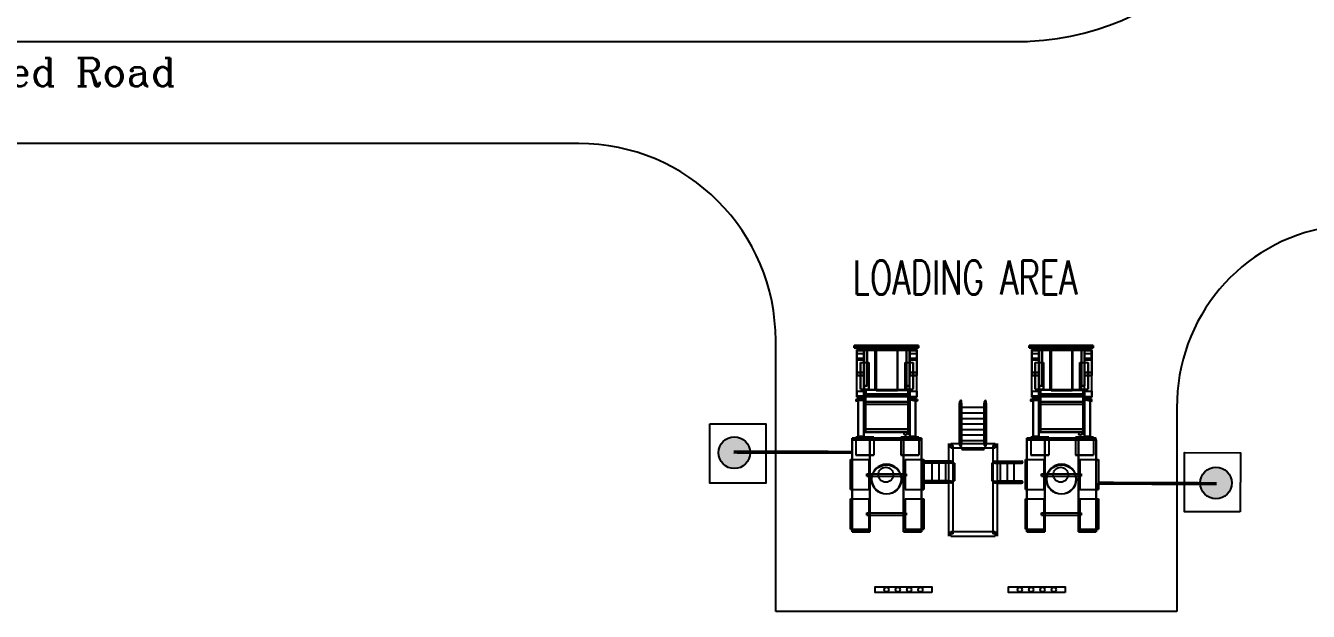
# Model space of a CAD drawing. Header units: millimetres. Extents: x -10011772 to -8149599, y 2847708 to 3434448.
# Drawn here: x -9696160 to -9582668, y 3172128 to 3223918 of the extents above; entities that cross this region are included whole.
import ezdxf
from ezdxf.enums import TextEntityAlignment as Align

# ---------------------------------------------------------------- set-up
doc = ezdxf.new("R2010")
doc.units = ezdxf.units.MM
doc.layers.add('总平面底图', color=9, linetype='Continuous')
doc.layers.add('电气-接地设计-接地线', color=3, linetype='接地线')
doc.styles.add('EESLTYPE', font='TXT.shx')
doc.styles.add('HZTXT', font='simplexs.shx', dxfattribs={"width": 0.7, "bigfont": 'hztxt.shx'})
doc.styles.get("Standard").update_dxf_attribs({"font": 'romanc.SHX', "width": 0.75, "bigfont": 'hztxt.shx'})
doc.linetypes.add('接地线', pattern='A,500,["/",EESLTYPE,S=200,R=0,X=0,Y=-100],-200,60,-200', length=960)
doc.linetypes.add('组180_接地线', pattern='A,500,["/",EESLTYPE,S=200,R=-180,X=0,Y=100],-200,60,-200', length=960)

# ---------------------------------------------------------------- blocks, each defined once
blk = doc.blocks.new('总平面底图 爆炸危险区 LOCATION I')
at = {"layer": '总平面底图'}
blk.add_line((65442, 147528), (170965, 147528), dxfattribs=at)
at = {"layer": '总平面底图', "linetype": 'Continuous', "lineweight": 25}
for p, q in [((151113, 143028), (66381, 143028)), ((159828, 122340), (159828, 134312)), ((163304, 133996), (163304, 134095)), ((166144, 134095), (163304, 134095)), ((163304, 134095), (166144, 134095)), ((163304, 134095), (163304, 133996)), ((163304, 133996), (166144, 133996)), ((166144, 133996), (163304, 133996)), ((166144, 134095), (166144, 133996)), ((166144, 133996), (166144, 134095)), ((173879, 134095), (171039, 134095)), ((171039, 134095), (173879, 134095)), ((171039, 134095), (171039, 133996)), ((171039, 133996), (171039, 134095)), ((173879, 133996), (171039, 133996)), ((171039, 133996), (173879, 133996)), ((173879, 134095), (173879, 133996)), ((173879, 133996), (173879, 134095)), ((163735, 133918), (163422, 133918)), ((163422, 133918), (163735, 133918)), ((163422, 133521), (163422, 133918)), ((163422, 133918), (163422, 133868)), ((163422, 133868), (163735, 133868)), ((163735, 133868), (163422, 133868)), ((163422, 133868), (163422, 133521)), ((163422, 132906), (163422, 133868)), ((163422, 133868), (163422, 132906)), ((163422, 133459), (163422, 133724)), ((163735, 133724), (163422, 133724)), ((163422, 132906), (163422, 133724)), ((163735, 133521), (163422, 133521)), ((163422, 133521), (163735, 133521)), ((163422, 133459), (163735, 133459)), ((163422, 132073), (163422, 133459)), ((163688, 133909), (163457, 133909)), ((163457, 133909), (163572, 133909)), ((163572, 133909), (163688, 133909)), ((163735, 133868), (163735, 133918)), ((163735, 133918), (163735, 133521)), ((163735, 132906), (163735, 133868)), ((163735, 133521), (163735, 133868)), ((163735, 133868), (163735, 132906)), ((163735, 133724), (163735, 133724)), ((163735, 133459), (163735, 133724)), ((163735, 131808), (163735, 133724)), ((163735, 132073), (163735, 133459)), ((164236, 133897), (163748, 133897)), ((163748, 133897), (163748, 132114)), ((164275, 133897), (163748, 133897)), ((163748, 132310), (163748, 133895)), ((163748, 133895), (163748, 132310)), ((163880, 133895), (163748, 133895)), ((163748, 133895), (163880, 133895)), ((163753, 133885), (163753, 133918)), ((163753, 133918), (165744, 133918)), ((165744, 133918), (163753, 133918)), ((163753, 133918), (163753, 133897)), ((163753, 133897), (163753, 133885)), ((163753, 133885), (165210, 133885)), ((165744, 133885), (163753, 133885)), ((163880, 132310), (163880, 133895)), ((163880, 133895), (163880, 132310)), ((164236, 132114), (164236, 133897)), ((164276, 133897), (164236, 133897)), ((164275, 133900), (164275, 132111)), ((164275, 132132), (164275, 133900)), ((164275, 133900), (165210, 133900)), ((165210, 133900), (164275, 133900)), ((164276, 133897), (164275, 133897)), ((164276, 132114), (164276, 133897)), ((164276, 133897), (164276, 132114)), ((165210, 132111), (165210, 133900)), ((165210, 133900), (165210, 132132)), ((165210, 133885), (165219, 133885)), ((165219, 132132), (165219, 133895)), ((165219, 133895), (165219, 132112)), ((165219, 133895), (165615, 133895)), ((165219, 133895), (165743, 133895)), ((165219, 133885), (165743, 133885)), ((165615, 133895), (165748, 133895)), ((165615, 133895), (165615, 132112)), ((165616, 133895), (165744, 133895)), ((165748, 133895), (165616, 133895)), ((165616, 132310), (165616, 133895)), ((165616, 133895), (165616, 132310)), ((165743, 133895), (165744, 133895)), ((165743, 133885), (165744, 133885)), ((165744, 133885), (165744, 133918)), ((165744, 133918), (165744, 133885)), ((165744, 133895), (165748, 133895)), ((165744, 133895), (165748, 133895)), ((165748, 133895), (165748, 132310)), ((165748, 132310), (165748, 133895)), ((165748, 132112), (165748, 133895)), ((165758, 133918), (165758, 133521)), ((166072, 133918), (165758, 133918)), ((165758, 133918), (166072, 133918)), ((165758, 133521), (165758, 133918)), ((166072, 133521), (165758, 133521)), ((165758, 133521), (165760, 133521)), ((166074, 133866), (165760, 133866)), ((165760, 133866), (166074, 133866)), ((165760, 132904), (165760, 133866)), ((165760, 133866), (165760, 132904)), ((166074, 133724), (165760, 133724)), ((165760, 133459), (165760, 133724)), ((165760, 133521), (165760, 133724)), ((165760, 133521), (166072, 133521)), ((165760, 131808), (165760, 133521)), ((165760, 133459), (166074, 133459)), ((165760, 132073), (165760, 133459)), ((166022, 133909), (165791, 133909)), ((165791, 133909), (165906, 133909)), ((165906, 133909), (166022, 133909)), ((166072, 133918), (166072, 133521)), ((166072, 133866), (166072, 133918)), ((166072, 133521), (166072, 133866)), ((166074, 133866), (166074, 132904)), ((166074, 132904), (166074, 133866)), ((166074, 133459), (166074, 133724)), ((166074, 132904), (166074, 133724)), ((166074, 132073), (166074, 133459)), ((171470, 133918), (171157, 133918)), ((171157, 133918), (171157, 133868)), ((171157, 133918), (171470, 133918)), ((171157, 133521), (171157, 133918)), ((171157, 133868), (171157, 133521)), ((171157, 133868), (171470, 133868)), ((171157, 132906), (171157, 133868)), ((171470, 133868), (171157, 133868)), ((171157, 133868), (171157, 132906)), ((171470, 133724), (171157, 133724)), ((171157, 133459), (171157, 133724)), ((171157, 132906), (171157, 133724)), ((171157, 133521), (171470, 133521)), ((171470, 133521), (171157, 133521)), ((171157, 133459), (171470, 133459)), ((171157, 132073), (171157, 133459)), ((171423, 133909), (171192, 133909)), ((171192, 133909), (171307, 133909)), ((171307, 133909), (171423, 133909)), ((171470, 133918), (171470, 133521)), ((171470, 133868), (171470, 133918)), ((171470, 133868), (171470, 132906)), ((171470, 132906), (171470, 133868)), ((171470, 133521), (171470, 133868)), ((171470, 133459), (171470, 133724)), ((171470, 133724), (171470, 133724)), ((171470, 131808), (171470, 133724)), ((171470, 132073), (171470, 133459)), ((171971, 133897), (171483, 133897)), ((171483, 133897), (171483, 132114)), ((172010, 133897), (171483, 133897)), ((171483, 133895), (171615, 133895)), ((171615, 133895), (171483, 133895)), ((171483, 133895), (171483, 132310)), ((171483, 132310), (171483, 133895)), ((171488, 133918), (171488, 133897)), ((171488, 133918), (173479, 133918)), ((173479, 133918), (171488, 133918)), ((171488, 133885), (171488, 133918)), ((171488, 133897), (171488, 133885)), ((173479, 133885), (171488, 133885)), ((171488, 133885), (172945, 133885)), ((171615, 132310), (171615, 133895)), ((171615, 133895), (171615, 132310)), ((171971, 132114), (171971, 133897)), ((172011, 133897), (171971, 133897)), ((172010, 132132), (172010, 133900)), ((172010, 133900), (172010, 132111)), ((172945, 133900), (172010, 133900)), ((172010, 133900), (172945, 133900)), ((172011, 133897), (172010, 133897)), ((172011, 132114), (172011, 133897)), ((172011, 133897), (172011, 132114)), ((172945, 132111), (172945, 133900)), ((172945, 133900), (172945, 132132)), ((172945, 133885), (172954, 133885)), ((172954, 133895), (172954, 132112)), ((172954, 132132), (172954, 133895)), ((172954, 133895), (173478, 133895)), ((172954, 133895), (173350, 133895)), ((172954, 133885), (173478, 133885)), ((173350, 133895), (173350, 132112)), ((173350, 133895), (173483, 133895)), ((173351, 133895), (173479, 133895)), ((173351, 132310), (173351, 133895)), ((173351, 133895), (173351, 132310)), ((173483, 133895), (173351, 133895)), ((173478, 133895), (173479, 133895)), ((173478, 133885), (173479, 133885)), ((173479, 133885), (173479, 133918)), ((173479, 133918), (173479, 133885)), ((173479, 133895), (173483, 133895)), ((173479, 133895), (173483, 133895)), ((173483, 132310), (173483, 133895)), ((173483, 133895), (173483, 132310)), ((173483, 132112), (173483, 133895)), ((173493, 133521), (173493, 133918)), ((173493, 133918), (173493, 133521)), ((173493, 133918), (173807, 133918)), ((173807, 133918), (173493, 133918)), ((173493, 133521), (173495, 133521)), ((173807, 133521), (173493, 133521)), ((173807, 133521), (173493, 133521)), ((173495, 132904), (173495, 133866)), ((173495, 133866), (173809, 133866)), ((173809, 133866), (173495, 133866)), ((173495, 133866), (173495, 132904)), ((173809, 133724), (173495, 133724)), ((173495, 133459), (173495, 133724)), ((173495, 133521), (173495, 133724)), ((173495, 133521), (173807, 133521)), ((173495, 131808), (173495, 133521)), ((173495, 133521), (173807, 133521)), ((173495, 133459), (173809, 133459)), ((173495, 132073), (173495, 133459)), ((173495, 133459), (173809, 133459)), ((173757, 133909), (173526, 133909)), ((173526, 133909), (173641, 133909)), ((173641, 133909), (173757, 133909)), ((173807, 133918), (173807, 133521)), ((173807, 133521), (173807, 133866)), ((173809, 133866), (173809, 132904)), ((173809, 132904), (173809, 133866)), ((173809, 133459), (173809, 133724)), ((173809, 132904), (173809, 133724)), ((173809, 132073), (173809, 133459)), ((163422, 132906), (163735, 132906)), ((163735, 132906), (163422, 132906)), ((163422, 132898), (163422, 132906)), ((163735, 132898), (163422, 132898)), ((163422, 132898), (163422, 132766)), ((163422, 132898), (163735, 132898)), ((163422, 132766), (163422, 132898)), ((163422, 132776), (163422, 132898)), ((163579, 133339), (163579, 132169)), ((163579, 132169), (163579, 133339)), ((163579, 133339), (163735, 133339)), ((163735, 133339), (163748, 133339)), ((163735, 132898), (163735, 132766)), ((163735, 132776), (163735, 132898)), ((163748, 133339), (163942, 133339)), ((163942, 133339), (163942, 132169)), ((163942, 132169), (163942, 133339)), ((165554, 133339), (165554, 132169)), ((165554, 132169), (165554, 133339)), ((165554, 133339), (165748, 133339)), ((165748, 133339), (165760, 133339)), ((165760, 133339), (165917, 133339)), ((166074, 132904), (165760, 132904)), ((165760, 132904), (166074, 132904)), ((166074, 132898), (165760, 132898)), ((165760, 132898), (166074, 132898)), ((165760, 132898), (165760, 132776)), ((165760, 132766), (165760, 132898)), ((165917, 133339), (165917, 132169)), ((165917, 132169), (165917, 133339)), ((166074, 132898), (166074, 132904)), ((166074, 132898), (166074, 132766)), ((166074, 132766), (166074, 132898)), ((166074, 132776), (166074, 132898)), ((171157, 132906), (171470, 132906)), ((171470, 132906), (171157, 132906)), ((171157, 132898), (171157, 132906)), ((171157, 132898), (171157, 132766)), ((171157, 132898), (171470, 132898)), ((171157, 132766), (171157, 132898)), ((171470, 132898), (171157, 132898)), ((171157, 132776), (171157, 132898)), ((171314, 133339), (171314, 132169)), ((171314, 132169), (171314, 133339)), ((171314, 133339), (171470, 133339)), ((171470, 133339), (171483, 133339)), ((171470, 132898), (171470, 132766)), ((171470, 132776), (171470, 132898)), ((171483, 133339), (171677, 133339)), ((171677, 133339), (171677, 132169)), ((171677, 132169), (171677, 133339)), ((173289, 133339), (173289, 132169)), ((173289, 132169), (173289, 133339)), ((173289, 133339), (173483, 133339)), ((173483, 133339), (173495, 133339)), ((173495, 133339), (173652, 133339)), ((173495, 132904), (173809, 132904)), ((173809, 132904), (173495, 132904)), ((173809, 132904), (173495, 132904)), ((173495, 132904), (173809, 132904)), ((173495, 132766), (173495, 132898)), ((173495, 132898), (173495, 132776)), ((173809, 132898), (173495, 132898)), ((173495, 132898), (173809, 132898)), ((173809, 132898), (173495, 132898)), ((173495, 132898), (173809, 132898)), ((173652, 133339), (173652, 132169)), ((173652, 132169), (173652, 133339)), ((173809, 132898), (173809, 132904)), ((173809, 132898), (173809, 132766)), ((173809, 132766), (173809, 132898)), ((173809, 132776), (173809, 132898)), ((163422, 131808), (163422, 132776)), ((163735, 132766), (163422, 132766)), ((163422, 132766), (163422, 132766)), ((163422, 132766), (163735, 132766)), ((163735, 132766), (163735, 132776)), ((163748, 132310), (163880, 132310)), ((163880, 132310), (163748, 132310)), ((165748, 132310), (165616, 132310)), ((165616, 132310), (165748, 132310)), ((165748, 132310), (165748, 132310)), ((165760, 132776), (165760, 132766)), ((165760, 132766), (166074, 132766)), ((166074, 132766), (165760, 132766)), ((166074, 131808), (166074, 132776)), ((166074, 132766), (166074, 132766)), ((171157, 131808), (171157, 132776)), ((171157, 132766), (171157, 132766)), ((171157, 132766), (171470, 132766)), ((171470, 132766), (171157, 132766)), ((171470, 132766), (171470, 132776)), ((171483, 132310), (171615, 132310)), ((171615, 132310), (171483, 132310)), ((173351, 132310), (173483, 132310)), ((173483, 132310), (173351, 132310)), ((173483, 132310), (173483, 132310)), ((173495, 132776), (173495, 132766)), ((173495, 132766), (173809, 132766)), ((173809, 132766), (173495, 132766)), ((173495, 132766), (173809, 132766)), ((173809, 132766), (173495, 132766)), ((173809, 131808), (173809, 132776)), ((173809, 132766), (173809, 132766)), ((163501, 131729), (163368, 131705)), ((163368, 131705), (163372, 131681)), ((163368, 131705), (163368, 131656)), ((163595, 131696), (163368, 131656)), ((163368, 131656), (163372, 131632)), ((163372, 131681), (163600, 131721)), ((163372, 131681), (163372, 131632)), ((163372, 131632), (163600, 131672)), ((163409, 131693), (163409, 131668)), ((163409, 131668), (163409, 131693)), ((163567, 131693), (163409, 131693)), ((163427, 131668), (163409, 131668)), ((163450, 131715), (163413, 131705)), ((163419, 131681), (163413, 131705)), ((163413, 131705), (163416, 131693)), ((163416, 131693), (163419, 131681)), ((163597, 131729), (163419, 131681)), ((163422, 132073), (163735, 132073)), ((163422, 132073), (163422, 131808)), ((163484, 131808), (163422, 131808)), ((163577, 131668), (163427, 131668)), ((163754, 131797), (163450, 131715)), ((163484, 131848), (163484, 130064)), ((163484, 131809), (163484, 131848)), ((163731, 131848), (163484, 131848)), ((163484, 131848), (163731, 131848)), ((163484, 131726), (163484, 131809)), ((163731, 131808), (163484, 131808)), ((163484, 131652), (163484, 131726)), ((163484, 130064), (163484, 131652)), ((163595, 131745), (163501, 131729)), ((163596, 131693), (163567, 131693)), ((163754, 131668), (163577, 131668)), ((163579, 132169), (163735, 132169)), ((163598, 131729), (163595, 131745)), ((163595, 131745), (163595, 131740)), ((163595, 131740), (163595, 131696)), ((163600, 131672), (163595, 131696)), ((163754, 131693), (163596, 131693)), ((163754, 131771), (163597, 131729)), ((163600, 131721), (163598, 131729)), ((163600, 131721), (163600, 131693)), ((163600, 131693), (163600, 131672)), ((163600, 131672), (163600, 131672)), ((163731, 131848), (163731, 131809)), ((163731, 130064), (163731, 131848)), ((163731, 131809), (163731, 131790)), ((163735, 131808), (163731, 131808)), ((163731, 131790), (163731, 131765)), ((163731, 131765), (163731, 131693)), ((163731, 131693), (163731, 131668)), ((163731, 131668), (163731, 130064)), ((163735, 132169), (163748, 132169)), ((163735, 132073), (163735, 131808)), ((163739, 131846), (163806, 131846)), ((163739, 130459), (163739, 131846)), ((163754, 131846), (163739, 131846)), ((163739, 131846), (163739, 131793)), ((163739, 130558), (163739, 131846)), ((163739, 131846), (163739, 131793)), ((163739, 131793), (163739, 131767)), ((163739, 131793), (163739, 131767)), ((163739, 131767), (163739, 131693)), ((163739, 131767), (163739, 131693)), ((163739, 131693), (163739, 131668)), ((163739, 131693), (163739, 131668)), ((163739, 131668), (163739, 130533)), ((163739, 131668), (163739, 130558)), ((163744, 132101), (163810, 132101)), ((163744, 132101), (163744, 131854)), ((163752, 132101), (163744, 132101)), ((163744, 131854), (163744, 132101)), ((163810, 131854), (163744, 131854)), ((163744, 131854), (163754, 131854)), ((163748, 132169), (163942, 132169)), ((164236, 132114), (163748, 132114)), ((163752, 132114), (163748, 132114)), ((165733, 132132), (163752, 132132)), ((163752, 132132), (163752, 131885)), ((163752, 131946), (163752, 132132)), ((164276, 132114), (163752, 132114)), ((163810, 132101), (163752, 132101)), ((163752, 131946), (163752, 131939)), ((165733, 131946), (163752, 131946)), ((163752, 131939), (165733, 131939)), ((163752, 131939), (163752, 131885)), ((163752, 131885), (163752, 131885)), ((163752, 131885), (165733, 131885)), ((163754, 131934), (163754, 131922)), ((163754, 131934), (163754, 131840)), ((165733, 131934), (163754, 131934)), ((163754, 131922), (163754, 131595)), ((163754, 131854), (163810, 131854)), ((163806, 131846), (163754, 131846)), ((163754, 131840), (165735, 131840)), ((163754, 131840), (163754, 131502)), ((163796, 131808), (163754, 131797)), ((163802, 131784), (163754, 131771)), ((163806, 131693), (163754, 131693)), ((163806, 131668), (163754, 131668)), ((163802, 131784), (163796, 131808)), ((163796, 131808), (163799, 131796)), ((163799, 131796), (163802, 131784)), ((163806, 131846), (163806, 130558)), ((163806, 130533), (163806, 131846)), ((163806, 131846), (163806, 130459)), ((163806, 130558), (163806, 131846)), ((163806, 131693), (163806, 131668)), ((163806, 131668), (163806, 131693)), ((163810, 131854), (163810, 132101)), ((163810, 132101), (163810, 131854)), ((164276, 132114), (164236, 132114)), ((164275, 132111), (164275, 132132)), ((164275, 132111), (165210, 132111)), ((165210, 132111), (164275, 132111)), ((165210, 132132), (165210, 132111)), ((165219, 132112), (165219, 132132)), ((165219, 132112), (165733, 132112)), ((165219, 132112), (165615, 132112)), ((165554, 132169), (165748, 132169)), ((165615, 132112), (165748, 132112)), ((165692, 131854), (165692, 132101)), ((165733, 132101), (165692, 132101)), ((165692, 132101), (165758, 132101)), ((165692, 132101), (165692, 131854)), ((165758, 131854), (165692, 131854)), ((165692, 131854), (165735, 131854)), ((165692, 130459), (165692, 131846)), ((165735, 131846), (165692, 131846)), ((165692, 131846), (165692, 130459)), ((165692, 131846), (165758, 131846)), ((165696, 131705), (165696, 131694)), ((165696, 131680), (165696, 131705)), ((166092, 131705), (165696, 131705)), ((165696, 131694), (165696, 131680)), ((165735, 131680), (165696, 131680)), ((165705, 131797), (165713, 131821)), ((165709, 131809), (165705, 131797)), ((165735, 131787), (165705, 131797)), ((165713, 131821), (165709, 131809)), ((165735, 131813), (165713, 131821)), ((165733, 131946), (165733, 132132)), ((165733, 131885), (165733, 132132)), ((165733, 132112), (165748, 132112)), ((165758, 132101), (165733, 132101)), ((165733, 131939), (165733, 131946)), ((165733, 131939), (165733, 131922)), ((165735, 131934), (165733, 131934)), ((165733, 131922), (165733, 131885)), ((165735, 131840), (165735, 131934)), ((165735, 131934), (165735, 131705)), ((165735, 131854), (165758, 131854)), ((165758, 131846), (165735, 131846)), ((165735, 131840), (165735, 131502)), ((166025, 131713), (165735, 131813)), ((165869, 131741), (165735, 131787)), ((165735, 131705), (165735, 131694)), ((165735, 131694), (165735, 131601)), ((165866, 131680), (165735, 131680)), ((165748, 132169), (165760, 132169)), ((165758, 132101), (165758, 131854)), ((165758, 131854), (165758, 132101)), ((165758, 131846), (165758, 130459)), ((165758, 131805), (165758, 131846)), ((165758, 131779), (165758, 131805)), ((165758, 131705), (165758, 131779)), ((165758, 131680), (165758, 131705)), ((165758, 130459), (165758, 131680)), ((165760, 132169), (165917, 132169)), ((165760, 132073), (165760, 131808)), ((165760, 132073), (166074, 132073)), ((165762, 131808), (165760, 131808)), ((165762, 131811), (165762, 131828)), ((166010, 131828), (165762, 131828)), ((165762, 131828), (166010, 131828)), ((165762, 131828), (165762, 130064)), ((165762, 131804), (165762, 131811)), ((166010, 131808), (165762, 131808)), ((165762, 131777), (165762, 131804)), ((165762, 131705), (165762, 131777)), ((165762, 131680), (165762, 131705)), ((165762, 130064), (165762, 131680)), ((165868, 131741), (165865, 131721)), ((165865, 131721), (165865, 131705)), ((165865, 131721), (166092, 131681)), ((165865, 131705), (165865, 131680)), ((165869, 131696), (165865, 131672)), ((165865, 131680), (165865, 131672)), ((165865, 131672), (166092, 131632)), ((165967, 131680), (165866, 131680)), ((165869, 131745), (165868, 131741)), ((165997, 131723), (165869, 131745)), ((165869, 131745), (165869, 131741)), ((165869, 131741), (165869, 131705)), ((166079, 131668), (165869, 131741)), ((165869, 131705), (165869, 131697)), ((165869, 131697), (165869, 131696)), ((166097, 131656), (165869, 131696)), ((166092, 131680), (165967, 131680)), ((166097, 131705), (165997, 131723)), ((166010, 131828), (166010, 131811)), ((166010, 130064), (166010, 131828)), ((166010, 131811), (166010, 131721)), ((166074, 131808), (166010, 131808)), ((166010, 131721), (166010, 131647)), ((166087, 131692), (166025, 131713)), ((166074, 132073), (166074, 131808)), ((166079, 131668), (166087, 131692)), ((166083, 131680), (166079, 131668)), ((166087, 131692), (166083, 131680)), ((166092, 131681), (166097, 131705)), ((166092, 131705), (166092, 131680)), ((166092, 131680), (166092, 131705)), ((166092, 131681), (166092, 131632)), ((166092, 131632), (166097, 131656)), ((166097, 131705), (166097, 131656)), ((171236, 131729), (171103, 131705)), ((171103, 131705), (171107, 131681)), ((171103, 131705), (171103, 131656)), ((171330, 131696), (171103, 131656)), ((171103, 131656), (171107, 131632)), ((171107, 131681), (171335, 131721)), ((171107, 131681), (171107, 131632)), ((171107, 131632), (171335, 131672)), ((171144, 131693), (171144, 131668)), ((171144, 131668), (171144, 131693)), ((171302, 131693), (171144, 131693)), ((171162, 131668), (171144, 131668)), ((171185, 131715), (171148, 131705)), ((171154, 131681), (171148, 131705)), ((171148, 131705), (171151, 131693)), ((171151, 131693), (171154, 131681)), ((171332, 131729), (171154, 131681)), ((171157, 132073), (171470, 132073)), ((171157, 132073), (171157, 131808)), ((171219, 131808), (171157, 131808)), ((171312, 131668), (171162, 131668)), ((171489, 131797), (171185, 131715)), ((171219, 131809), (171219, 131848)), ((171466, 131848), (171219, 131848)), ((171219, 131848), (171219, 130064)), ((171219, 131848), (171466, 131848)), ((171219, 131726), (171219, 131809)), ((171466, 131808), (171219, 131808)), ((171219, 131652), (171219, 131726)), ((171219, 130064), (171219, 131652)), ((171330, 131745), (171236, 131729)), ((171331, 131693), (171302, 131693)), ((171489, 131668), (171312, 131668)), ((171314, 132169), (171470, 132169)), ((171333, 131729), (171330, 131745)), ((171330, 131745), (171330, 131740)), ((171330, 131740), (171330, 131696)), ((171335, 131672), (171330, 131696)), ((171489, 131693), (171331, 131693)), ((171489, 131771), (171332, 131729)), ((171335, 131721), (171333, 131729)), ((171335, 131721), (171335, 131693)), ((171335, 131693), (171335, 131672)), ((171335, 131672), (171335, 131672)), ((171466, 130064), (171466, 131848)), ((171466, 131848), (171466, 131809)), ((171466, 131809), (171466, 131790)), ((171470, 131808), (171466, 131808)), ((171466, 131790), (171466, 131765)), ((171466, 131765), (171466, 131693)), ((171466, 131693), (171466, 131668)), ((171466, 131668), (171466, 130064)), ((171470, 132169), (171483, 132169)), ((171470, 132073), (171470, 131808)), ((171474, 130459), (171474, 131846)), ((171489, 131846), (171474, 131846)), ((171474, 130558), (171474, 131846)), ((171474, 131846), (171541, 131846)), ((171474, 131846), (171474, 131793)), ((171474, 131846), (171474, 131793)), ((171474, 131793), (171474, 131767)), ((171474, 131793), (171474, 131767)), ((171474, 131767), (171474, 131693)), ((171474, 131767), (171474, 131693)), ((171474, 131693), (171474, 131668)), ((171474, 131693), (171474, 131668)), ((171474, 131668), (171474, 130533)), ((171474, 131668), (171474, 130558)), ((171479, 132101), (171545, 132101)), ((171487, 132101), (171479, 132101)), ((171479, 131854), (171479, 132101)), ((171479, 132101), (171479, 131854)), ((171545, 131854), (171479, 131854)), ((171479, 131854), (171489, 131854)), ((171483, 132169), (171677, 132169)), ((171971, 132114), (171483, 132114)), ((171487, 132114), (171483, 132114)), ((173468, 132132), (171487, 132132)), ((171487, 132132), (171487, 131885)), ((171487, 131946), (171487, 132132)), ((172011, 132114), (171487, 132114)), ((171545, 132101), (171487, 132101)), ((171487, 131946), (171487, 131939)), ((173468, 131946), (171487, 131946)), ((171487, 131939), (171487, 131885)), ((171487, 131939), (173468, 131939)), ((171487, 131885), (173468, 131885)), ((171487, 131885), (171487, 131885)), ((171489, 131934), (171489, 131840)), ((171489, 131934), (171489, 131922)), ((173468, 131934), (171489, 131934)), ((171489, 131922), (171489, 131595)), ((171489, 131854), (171545, 131854)), ((171541, 131846), (171489, 131846)), ((171489, 131840), (173470, 131840)), ((171489, 131840), (171489, 131502)), ((171531, 131808), (171489, 131797)), ((171537, 131784), (171489, 131771)), ((171541, 131693), (171489, 131693)), ((171541, 131668), (171489, 131668)), ((171537, 131784), (171531, 131808)), ((171531, 131808), (171534, 131796)), ((171534, 131796), (171537, 131784)), ((171541, 131846), (171541, 130459)), ((171541, 130558), (171541, 131846)), ((171541, 131846), (171541, 130558)), ((171541, 130533), (171541, 131846)), ((171541, 131693), (171541, 131668)), ((171541, 131668), (171541, 131693)), ((171545, 132101), (171545, 131854)), ((171545, 131854), (171545, 132101)), ((172011, 132114), (171971, 132114)), ((172010, 132111), (172010, 132132)), ((172945, 132111), (172010, 132111)), ((172010, 132111), (172945, 132111)), ((172945, 132132), (172945, 132111)), ((172954, 132112), (172954, 132132)), ((172954, 132112), (173468, 132112)), ((172954, 132112), (173350, 132112)), ((173289, 132169), (173483, 132169)), ((173350, 132112), (173483, 132112)), ((173427, 132101), (173427, 131854)), ((173427, 132101), (173493, 132101)), ((173427, 131854), (173427, 132101)), ((173468, 132101), (173427, 132101)), ((173493, 131854), (173427, 131854)), ((173427, 131854), (173470, 131854)), ((173470, 131846), (173427, 131846)), ((173427, 131846), (173427, 130459)), ((173427, 131846), (173493, 131846)), ((173427, 130459), (173427, 131846)), ((173431, 131705), (173431, 131694)), ((173431, 131680), (173431, 131705)), ((173827, 131705), (173431, 131705)), ((173431, 131694), (173431, 131680)), ((173470, 131680), (173431, 131680)), ((173440, 131797), (173448, 131821)), ((173444, 131809), (173440, 131797)), ((173470, 131787), (173440, 131797)), ((173448, 131821), (173444, 131809)), ((173470, 131813), (173448, 131821)), ((173468, 131946), (173468, 132132)), ((173468, 131885), (173468, 132132)), ((173468, 132112), (173483, 132112)), ((173493, 132101), (173468, 132101)), ((173468, 131939), (173468, 131946)), ((173468, 131939), (173468, 131922)), ((173470, 131934), (173468, 131934)), ((173468, 131922), (173468, 131885)), ((173470, 131840), (173470, 131934)), ((173470, 131934), (173470, 131705)), ((173470, 131854), (173493, 131854)), ((173493, 131846), (173470, 131846)), ((173470, 131840), (173470, 131502)), ((173760, 131713), (173470, 131813)), ((173604, 131741), (173470, 131787)), ((173470, 131705), (173470, 131694)), ((173470, 131694), (173470, 131601)), ((173601, 131680), (173470, 131680)), ((173483, 132169), (173495, 132169)), ((173493, 132101), (173493, 131854)), ((173493, 131854), (173493, 132101)), ((173493, 131846), (173493, 130459)), ((173493, 131805), (173493, 131846)), ((173493, 131779), (173493, 131805)), ((173493, 131705), (173493, 131779)), ((173493, 131680), (173493, 131705)), ((173493, 130459), (173493, 131680)), ((173495, 132169), (173652, 132169)), ((173495, 132073), (173495, 131808)), ((173495, 132073), (173809, 132073)), ((173495, 132073), (173809, 132073)), ((173497, 131808), (173495, 131808)), ((173497, 131811), (173497, 131828)), ((173497, 131828), (173745, 131828)), ((173497, 131828), (173497, 130064)), ((173745, 131828), (173497, 131828)), ((173497, 131804), (173497, 131811)), ((173745, 131808), (173497, 131808)), ((173497, 131777), (173497, 131804)), ((173497, 131705), (173497, 131777)), ((173497, 131680), (173497, 131705)), ((173497, 130064), (173497, 131680)), ((173603, 131741), (173600, 131721)), ((173600, 131721), (173827, 131681)), ((173600, 131721), (173600, 131705)), ((173600, 131705), (173600, 131680)), ((173604, 131696), (173600, 131672)), ((173600, 131680), (173600, 131672)), ((173600, 131672), (173827, 131632)), ((173702, 131680), (173601, 131680)), ((173604, 131745), (173603, 131741)), ((173604, 131745), (173604, 131741)), ((173732, 131723), (173604, 131745)), ((173604, 131741), (173604, 131705)), ((173814, 131668), (173604, 131741)), ((173604, 131705), (173604, 131697)), ((173604, 131697), (173604, 131696)), ((173832, 131656), (173604, 131696)), ((173827, 131680), (173702, 131680)), ((173832, 131705), (173732, 131723)), ((173745, 131828), (173745, 131811)), ((173745, 130064), (173745, 131828)), ((173745, 131811), (173745, 131721)), ((173809, 131808), (173745, 131808)), ((173745, 131721), (173745, 131647)), ((173822, 131692), (173760, 131713)), ((173809, 132073), (173809, 131808)), ((163754, 131595), (163754, 131502)), ((163773, 131595), (163754, 131595)), ((163754, 131502), (163773, 131502)), ((163773, 131601), (165754, 131601)), ((163773, 131601), (163773, 130262)), ((163773, 130262), (163773, 131601)), ((165754, 131601), (163773, 131601)), ((165735, 131595), (163773, 131595)), ((163773, 131502), (165735, 131502)), ((165735, 131601), (165735, 131595)), ((165735, 131502), (165735, 131595)), ((165754, 130262), (165754, 131601)), ((165754, 131601), (165754, 130262)), ((166010, 131647), (166010, 130064)), ((167964, 129765), (167964, 131547)), ((167975, 129666), (167975, 131623)), ((168054, 129666), (168054, 131623)), ((168065, 129765), (168065, 131547)), ((168065, 131360), (169053, 131360)), ((168065, 131115), (169053, 131115)), ((169053, 129765), (169053, 131547)), ((169064, 129666), (169064, 131623)), ((169143, 129666), (169143, 131623)), ((169154, 129765), (169154, 131547)), ((171508, 131595), (171489, 131595)), ((171489, 131595), (171489, 131502)), ((171489, 131502), (171508, 131502)), ((171508, 131601), (171508, 130262)), ((173489, 131601), (171508, 131601)), ((171508, 130262), (171508, 131601)), ((171508, 131601), (173489, 131601)), ((173470, 131595), (171508, 131595)), ((171508, 131502), (173470, 131502)), ((173470, 131601), (173470, 131595)), ((173470, 131502), (173470, 131595)), ((173489, 130262), (173489, 131601)), ((173489, 131601), (173489, 130262)), ((173745, 131647), (173745, 130064)), ((177578, 131332), (177578, 122340)), ((163739, 130558), (163773, 130558)), ((163806, 130558), (163739, 130558)), ((163739, 130533), (163806, 130533)), ((163773, 130533), (163739, 130533)), ((163739, 130533), (163739, 130459)), ((163739, 130285), (163739, 130533)), ((163739, 130533), (163739, 130396)), ((163773, 130558), (163806, 130558)), ((163806, 130533), (163773, 130533)), ((163806, 130533), (163806, 130285)), ((163806, 130285), (163806, 130533)), ((163806, 130459), (163806, 130533)), ((168065, 130871), (169053, 130871)), ((168065, 130626), (169053, 130626)), ((171474, 130558), (171508, 130558)), ((171541, 130558), (171474, 130558)), ((171474, 130533), (171541, 130533)), ((171474, 130285), (171474, 130533)), ((171474, 130533), (171474, 130459)), ((171508, 130533), (171474, 130533)), ((171474, 130533), (171474, 130396)), ((171508, 130558), (171541, 130558)), ((171541, 130533), (171508, 130533)), ((171541, 130533), (171541, 130285)), ((171541, 130459), (171541, 130533)), ((171541, 130285), (171541, 130533)), ((163205, 129928), (163205, 129994)), ((166276, 129994), (163205, 129994)), ((163205, 129994), (166276, 129994)), ((163205, 129994), (163205, 129928)), ((163997, 129988), (163205, 129988)), ((163205, 129988), (163205, 125861)), ((163205, 129988), (163997, 129988)), ((163205, 129928), (163205, 129988)), ((164173, 130034), (163380, 130034)), ((163380, 130034), (164173, 130034)), ((163380, 130034), (163380, 129994)), ((163380, 129994), (163380, 129241)), ((163731, 130064), (163484, 130064)), ((163484, 130064), (163731, 130064)), ((163806, 130459), (163739, 130459)), ((163739, 130459), (163806, 130459)), ((163773, 130396), (163739, 130396)), ((163739, 130396), (165754, 130396)), ((163739, 130396), (163739, 130262)), ((163739, 130262), (163739, 130396)), ((163739, 130396), (163739, 130285)), ((163806, 130285), (163739, 130285)), ((163739, 130285), (163806, 130285)), ((163739, 130262), (163773, 130262)), ((165754, 130262), (163739, 130262)), ((165754, 130396), (163773, 130396)), ((163773, 130262), (165754, 130262)), ((163773, 130262), (165754, 130262)), ((165754, 130262), (163773, 130262)), ((163997, 129988), (163997, 129928)), ((163997, 125861), (163997, 129988)), ((164173, 130034), (164173, 129994)), ((164173, 129994), (164173, 129928)), ((166154, 130034), (165362, 130034)), ((165362, 130034), (166154, 130034)), ((165362, 130034), (165362, 129994)), ((165362, 129994), (165362, 129928)), ((165483, 129988), (166276, 129988)), ((166276, 129988), (165483, 129988)), ((165483, 129988), (165483, 125861)), ((165483, 129928), (165483, 129988)), ((165692, 130459), (165754, 130459)), ((165758, 130459), (165692, 130459)), ((165692, 130434), (165758, 130434)), ((165754, 130434), (165692, 130434)), ((165692, 130434), (165692, 130262)), ((165692, 130186), (165692, 130434)), ((165692, 130262), (165692, 130186)), ((165758, 130186), (165692, 130186)), ((165692, 130186), (165758, 130186)), ((165754, 130459), (165758, 130459)), ((165758, 130434), (165754, 130434)), ((165754, 130262), (165754, 130396)), ((165754, 130396), (165754, 130262)), ((165758, 130434), (165758, 130186)), ((165758, 130186), (165758, 130434)), ((165762, 130064), (166010, 130064)), ((166010, 130064), (165762, 130064)), ((166154, 130034), (166154, 129994)), ((166154, 129994), (166154, 129241)), ((166276, 129994), (166276, 129928)), ((166276, 129928), (166276, 129994)), ((166276, 125861), (166276, 129988)), ((166276, 129988), (166276, 129928)), ((168065, 130382), (169053, 130382)), ((168065, 130137), (169053, 130137)), ((170940, 129928), (170940, 129994)), ((170940, 129994), (170940, 129928)), ((174011, 129994), (170940, 129994)), ((170940, 129994), (174011, 129994)), ((171732, 129988), (170940, 129988)), ((170940, 129988), (171732, 129988)), ((170940, 129988), (170940, 125861)), ((170940, 129928), (170940, 129988)), ((171908, 130034), (171115, 130034)), ((171115, 130034), (171908, 130034)), ((171115, 130034), (171115, 129994)), ((171115, 129994), (171115, 129241)), ((171219, 130064), (171466, 130064)), ((171466, 130064), (171219, 130064)), ((171541, 130459), (171474, 130459)), ((171474, 130459), (171541, 130459)), ((171474, 130396), (171474, 130262)), ((171474, 130262), (171474, 130396)), ((171508, 130396), (171474, 130396)), ((171474, 130396), (173489, 130396)), ((171474, 130396), (171474, 130285)), ((171541, 130285), (171474, 130285)), ((171474, 130285), (171541, 130285)), ((173489, 130262), (171474, 130262)), ((171474, 130262), (171508, 130262)), ((173489, 130396), (171508, 130396)), ((173489, 130262), (171508, 130262)), ((171508, 130262), (173489, 130262)), ((171508, 130262), (173489, 130262)), ((171732, 125861), (171732, 129988)), ((171732, 129988), (171732, 129928)), ((171908, 130034), (171908, 129994)), ((171908, 129994), (171908, 129928)), ((173889, 130034), (173097, 130034)), ((173097, 130034), (173889, 130034)), ((173097, 130034), (173097, 129994)), ((173097, 129994), (173097, 129928)), ((173218, 129988), (173218, 125861)), ((173218, 129988), (174011, 129988)), ((174011, 129988), (173218, 129988)), ((173218, 129928), (173218, 129988)), ((173427, 130459), (173489, 130459)), ((173493, 130459), (173427, 130459)), ((173427, 130434), (173427, 130262)), ((173489, 130434), (173427, 130434)), ((173427, 130186), (173427, 130434)), ((173427, 130434), (173493, 130434)), ((173427, 130262), (173427, 130186)), ((173427, 130186), (173493, 130186)), ((173493, 130186), (173427, 130186)), ((173489, 130459), (173493, 130459)), ((173493, 130434), (173489, 130434)), ((173489, 130396), (173489, 130262)), ((173489, 130262), (173489, 130396)), ((173493, 130186), (173493, 130434)), ((173493, 130434), (173493, 130186)), ((173497, 130064), (173745, 130064)), ((173745, 130064), (173497, 130064)), ((173889, 129994), (173889, 129241)), ((174011, 125861), (174011, 129988)), ((166276, 129928), (163205, 129928)), ((163205, 125861), (163205, 129928)), ((163205, 129928), (166276, 129928)), ((163997, 129928), (163997, 125861)), ((164173, 129928), (164173, 129241)), ((165362, 129928), (165362, 129241)), ((165483, 125861), (165483, 129928)), ((166276, 129928), (166276, 125861)), ((167485, 129765), (167485, 129666)), ((167494, 129765), (167485, 129765)), ((167485, 128976), (167485, 129666)), ((167485, 129666), (167683, 129666)), ((167494, 129670), (167494, 129765)), ((167584, 129670), (167494, 129670)), ((167584, 129567), (167584, 129765)), ((167584, 129765), (167975, 129765)), ((167584, 129567), (169534, 129567)), ((167683, 125766), (167683, 129666)), ((168054, 129765), (169064, 129765)), ((168065, 129893), (169053, 129893)), ((168065, 129567), (168065, 129496)), ((168065, 129496), (169053, 129496)), ((169053, 129496), (169053, 129567)), ((169143, 129765), (169534, 129765)), ((169435, 129666), (169633, 129666)), ((169435, 129666), (169435, 125766)), ((169534, 129765), (169534, 129567)), ((169624, 129670), (169534, 129670)), ((169624, 129765), (169624, 129670)), ((169633, 129765), (169624, 129765)), ((169633, 129666), (169633, 129765)), ((169633, 129666), (169633, 128976)), ((170940, 129928), (174011, 129928)), ((170940, 125861), (170940, 129928)), ((174011, 129928), (170940, 129928)), ((171732, 129928), (171732, 125861)), ((171908, 129928), (171908, 129241)), ((173097, 129928), (173097, 129241)), ((173218, 125861), (173218, 129928)), ((174011, 129928), (174011, 125861)), ((163139, 129057), (163139, 127720)), ((163139, 127720), (163139, 129057)), ((163139, 129057), (163205, 129057)), ((163205, 129057), (163965, 129057)), ((164173, 129241), (163380, 129241)), ((163380, 129241), (163997, 129241)), ((163965, 129057), (163965, 127720)), ((163965, 127720), (163965, 129057)), ((163997, 129241), (164173, 129241)), ((166154, 129241), (165362, 129241)), ((165362, 129241), (165483, 129241)), ((165483, 129241), (166154, 129241)), ((165554, 129057), (165554, 127720)), ((165554, 127720), (165554, 129057)), ((165554, 129057), (166276, 129057)), ((166276, 129057), (166379, 129057)), ((166379, 129057), (166379, 127720)), ((166379, 128970), (166379, 129057)), ((166379, 128903), (166379, 128970)), ((166379, 128089), (166379, 128903)), ((166400, 128976), (166400, 128987)), ((166400, 128987), (166400, 128976)), ((167485, 128987), (166400, 128987)), ((167584, 128976), (166400, 128976)), ((166400, 128886), (166400, 128897)), ((166400, 128897), (166400, 128886)), ((167584, 128897), (166400, 128897)), ((167485, 128886), (166400, 128886)), ((166746, 128106), (166746, 128886)), ((167042, 128886), (167042, 128106)), ((167338, 128886), (167338, 128106)), ((167485, 128095), (167485, 128897)), ((167734, 128886), (167683, 128886)), ((167734, 128886), (167734, 128106)), ((169384, 128886), (169384, 128106)), ((169435, 128886), (169384, 128886)), ((169534, 128976), (170718, 128976)), ((169534, 128897), (170718, 128897)), ((169633, 128987), (170718, 128987)), ((169633, 128897), (169633, 128095)), ((169633, 128886), (170718, 128886)), ((169780, 128106), (169780, 128886)), ((170076, 128886), (170076, 128106)), ((170372, 128106), (170372, 128886)), ((170718, 128987), (170718, 128976)), ((170718, 128987), (170718, 128976)), ((170718, 128897), (170718, 128886)), ((170718, 128897), (170718, 128886)), ((170874, 129057), (170874, 127720)), ((170874, 127720), (170874, 129057)), ((170874, 129057), (170940, 129057)), ((170940, 129057), (171700, 129057)), ((171908, 129241), (171115, 129241)), ((171115, 129241), (171732, 129241)), ((171700, 129057), (171700, 127720)), ((171700, 127720), (171700, 129057)), ((171732, 129241), (171908, 129241)), ((173889, 129241), (173097, 129241)), ((173097, 129241), (173218, 129241)), ((173218, 129241), (173889, 129241)), ((173289, 129057), (173289, 127720)), ((173289, 127720), (173289, 129057)), ((173289, 129057), (174011, 129057)), ((174011, 129057), (174114, 129057)), ((174114, 129057), (174114, 127720)), ((174114, 128987), (174114, 129057)), ((163857, 128416), (163857, 128316)), ((163857, 128316), (163857, 128416)), ((163857, 128416), (163997, 128416)), ((163857, 128316), (163997, 128316)), ((163997, 128416), (164113, 128416)), ((163997, 128316), (164084, 128316)), ((164084, 128316), (165380, 128316)), ((164113, 128416), (165351, 128416)), ((165351, 128416), (165483, 128416)), ((165380, 128316), (165483, 128316)), ((165483, 128416), (165607, 128416)), ((165483, 128316), (165607, 128316)), ((165607, 128416), (165607, 128316)), ((165607, 128316), (165607, 128416)), ((171592, 128416), (171592, 128316)), ((171592, 128316), (171592, 128416)), ((171592, 128416), (171732, 128416)), ((171592, 128316), (171732, 128316)), ((171732, 128416), (171848, 128416)), ((171732, 128316), (171819, 128316)), ((171819, 128316), (173115, 128316)), ((171848, 128416), (173086, 128416)), ((173086, 128416), (173218, 128416)), ((173115, 128316), (173218, 128316)), ((173218, 128416), (173342, 128416)), ((173218, 128316), (173342, 128316)), ((173342, 128416), (173342, 128316)), ((173342, 128316), (173342, 128416)), ((163139, 127720), (163205, 127720)), ((163205, 127720), (163965, 127720)), ((164072, 128190), (164072, 128167)), ((165393, 128190), (165393, 128167)), ((165554, 127720), (166276, 127720)), ((166276, 127720), (166379, 127720)), ((166379, 128022), (166379, 128089)), ((166379, 127720), (166379, 128022)), ((166400, 128095), (166400, 128106)), ((167485, 128106), (166400, 128106)), ((166400, 128095), (166400, 128106)), ((167584, 128095), (166400, 128095)), ((166400, 128006), (166400, 128017)), ((166400, 128006), (166400, 128017)), ((167584, 128017), (166400, 128017)), ((167485, 128006), (166400, 128006)), ((167485, 125766), (167485, 128017)), ((167683, 128106), (167734, 128106)), ((169384, 128106), (169435, 128106)), ((169534, 128095), (170718, 128095)), ((169534, 128017), (170718, 128017)), ((169633, 128106), (170718, 128106)), ((169633, 128017), (169633, 125766)), ((169633, 128006), (170718, 128006)), ((170718, 128106), (170718, 128095)), ((170718, 128095), (170718, 128106)), ((170718, 128017), (170718, 128006)), ((170718, 128006), (170718, 128017)), ((170874, 127720), (170940, 127720)), ((170940, 127720), (171700, 127720)), ((171807, 128190), (171807, 128167)), ((173128, 128190), (173128, 128167)), ((173289, 127720), (174011, 127720)), ((174011, 127720), (174114, 127720)), ((174114, 127720), (174114, 128006)), ((163139, 127307), (163139, 125970)), ((163139, 125970), (163139, 127307)), ((163139, 127307), (163205, 127307)), ((163205, 127307), (163965, 127307)), ((163965, 127307), (163965, 125970)), ((163965, 125970), (163965, 127307)), ((165554, 127307), (165554, 125970)), ((165554, 125970), (165554, 127307)), ((165554, 127307), (166276, 127307)), ((166276, 127307), (166379, 127307)), ((166379, 127307), (166379, 125970)), ((166379, 125970), (166379, 127307)), ((170874, 127307), (170874, 125970)), ((170874, 125970), (170874, 127307)), ((170874, 127307), (170940, 127307)), ((170940, 127307), (171700, 127307)), ((171700, 127307), (171700, 125970)), ((171700, 125970), (171700, 127307)), ((173289, 127307), (173289, 125970)), ((173289, 125970), (173289, 127307)), ((173289, 127307), (174011, 127307)), ((174011, 127307), (174114, 127307)), ((174114, 127307), (174114, 125970)), ((174114, 125970), (174114, 127307)), ((163857, 126688), (163857, 126589)), ((163857, 126589), (163857, 126688)), ((163857, 126688), (163997, 126688)), ((163857, 126589), (163997, 126589)), ((163997, 126688), (165483, 126688)), ((163997, 126589), (165483, 126589)), ((165483, 126688), (165607, 126688)), ((165483, 126589), (165607, 126589)), ((165607, 126688), (165607, 126589)), ((165607, 126589), (165607, 126688)), ((171592, 126688), (171592, 126589)), ((171592, 126589), (171592, 126688)), ((171592, 126688), (171732, 126688)), ((171592, 126589), (171732, 126589)), ((171732, 126688), (173218, 126688)), ((171732, 126589), (173218, 126589)), ((173218, 126688), (173342, 126688)), ((173218, 126589), (173342, 126589)), ((173342, 126688), (173342, 126589)), ((173342, 126589), (173342, 126688)), ((163139, 125970), (163205, 125970)), ((163205, 125970), (163965, 125970)), ((163205, 125879), (163205, 125863)), ((163997, 125879), (163205, 125879)), ((163205, 125863), (163205, 125879)), ((163205, 125879), (163997, 125879)), ((163997, 125863), (163205, 125863)), ((163205, 125863), (163997, 125863)), ((163205, 125861), (163997, 125861)), ((163997, 125861), (163205, 125861)), ((163997, 125879), (163997, 125863)), ((163997, 125863), (163997, 125879)), ((165483, 125879), (165483, 125863)), ((165483, 125863), (165483, 125879)), ((165483, 125879), (166276, 125879)), ((166276, 125879), (165483, 125879)), ((166276, 125863), (165483, 125863)), ((165483, 125863), (166276, 125863)), ((165483, 125861), (166276, 125861)), ((166276, 125861), (165483, 125861)), ((165554, 125970), (166276, 125970)), ((166276, 125970), (166379, 125970)), ((166276, 125879), (166276, 125863)), ((166276, 125863), (166276, 125879)), ((167485, 125766), (167485, 125667)), ((167683, 125766), (167485, 125766)), ((167485, 125667), (167494, 125667)), ((167494, 125667), (167494, 125762)), ((167494, 125762), (167584, 125762)), ((167584, 125667), (167584, 125865)), ((167584, 125865), (169534, 125865)), ((167584, 125667), (169534, 125667)), ((169633, 125766), (169435, 125766)), ((169534, 125865), (169534, 125667)), ((169534, 125762), (169624, 125762)), ((169624, 125762), (169624, 125667)), ((169624, 125667), (169633, 125667)), ((169633, 125667), (169633, 125766)), ((170874, 125970), (170940, 125970)), ((170940, 125970), (171700, 125970)), ((171732, 125879), (170940, 125879)), ((170940, 125863), (170940, 125879)), ((170940, 125879), (170940, 125863)), ((170940, 125879), (171732, 125879)), ((170940, 125863), (171732, 125863)), ((171732, 125863), (170940, 125863)), ((170940, 125861), (171732, 125861)), ((171732, 125861), (170940, 125861)), ((171732, 125863), (171732, 125879)), ((171732, 125879), (171732, 125863)), ((173218, 125863), (173218, 125879)), ((174011, 125879), (173218, 125879)), ((173218, 125879), (173218, 125863)), ((173218, 125879), (174011, 125879)), ((174011, 125863), (173218, 125863)), ((173218, 125863), (174011, 125863)), ((174011, 125861), (173218, 125861)), ((173218, 125861), (174011, 125861)), ((173289, 125970), (174011, 125970)), ((174011, 125970), (174114, 125970)), ((174011, 125863), (174011, 125879)), ((174011, 125879), (174011, 125863)), ((177578, 122340), (159828, 122340))]:
    blk.add_line(p, q, dxfattribs=at)
for centre, radius in [((165570, 130193), 66), ((165570, 130193), 66), ((173305, 130193), 66), ((173305, 130193), 66), ((164701, 128378), 330), ((164701, 128378), 330), ((172436, 128378), 330), ((172436, 128378), 330)]:
    blk.add_circle(centre, radius, dxfattribs=at)
at = {"layer": '总平面底图'}
blk.add_arc((170465, 159528), 12000, 270, 0, dxfattribs=at)
at = {"layer": '总平面底图', "linetype": 'Continuous', "lineweight": 25}
for centre, radius, start, end in [((151113, 134312), 8715, 0, 90), ((185606, 131412), 8027, 99.203, 180.572), ((163495, 133909), 38.3, 167.6041, 179.962), ((163650, 133909), 38.3, 0.038, 12.3959), ((165829, 133909), 38.3, 167.6041, 179.962), ((165984, 133909), 38.3, 0.038, 12.3959), ((171230, 133909), 38.3, 167.6041, 179.962), ((171385, 133909), 38.3, 0.038, 12.3959), ((173564, 133909), 38.3, 167.6041, 179.962), ((173719, 133909), 38.3, 0.038, 12.3959), ((168015, 131623), 39.3, 0, 180), ((168015, 131623), 39.3, 0, 180), ((169103, 131623), 39.3, 0, 180), ((169103, 131623), 39.3, 0, 180), ((168015, 129666), 39.3, 180, 0), ((168015, 129666), 39.3, 180, 0), ((169103, 129666), 39.3, 180, 0), ((169103, 129666), 39.3, 180, 0), ((166400, 128937), 39.3, 90, 270), ((166400, 128937), 39.3, 90, 270), ((167584, 128937), 39.3, 270, 90), ((167584, 128937), 39.3, 270, 90), ((169534, 128937), 39.3, 90, 270), ((169534, 128937), 39.3, 90, 270), ((170718, 128937), 39.3, 270, 90), ((170718, 128937), 39.3, 270, 90), ((166400, 128056), 39.3, 90, 270), ((166400, 128056), 39.3, 90, 270), ((167584, 128056), 39.3, 270, 90), ((167584, 128056), 39.3, 270, 90), ((169534, 128056), 39.3, 90, 270), ((169534, 128056), 39.3, 90, 270), ((170718, 128056), 39.3, 270, 90), ((170718, 128056), 39.3, 270, 90)]:
    blk.add_arc(centre, radius, start, end, dxfattribs=at)
for centre, major_axis in [((164732, 128190), (-660, 0)), ((172467, 128190), (-660, 0)), ((164732, 128190), (660, 0)), ((172467, 128190), (660, 0))]:
    blk.add_ellipse(centre, major_axis=major_axis, ratio=0.984863, start_param=3.141593, end_param=6.283185, dxfattribs=at)
for centre in [(164732, 128167), (172467, 128167)]:
    blk.add_ellipse(centre, major_axis=(660, 0), ratio=0.984863, dxfattribs=at)
for points in [[(163458, 133918), (163458, 133919), (163458, 133920), (163459, 133921), (163460, 133926), (163462, 133930), (163465, 133934), (163468, 133939), (163473, 133943), (163478, 133947), (163485, 133953), (163493, 133958), (163502, 133962), (163512, 133966), (163523, 133969), (163534, 133972), (163546, 133974), (163558, 133975), (163570, 133975), (163571, 133975), (163571, 133975), (163572, 133975)], [(163687, 133918), (163687, 133919), (163686, 133920), (163686, 133921), (163685, 133926), (163682, 133930), (163680, 133934), (163676, 133939), (163672, 133943), (163667, 133947), (163660, 133953), (163652, 133958), (163642, 133962), (163633, 133966), (163622, 133969), (163610, 133972), (163599, 133974), (163587, 133975), (163575, 133975), (163574, 133975), (163573, 133975), (163572, 133975)], [(165792, 133918), (165792, 133919), (165792, 133920), (165793, 133921), (165794, 133926), (165796, 133930), (165799, 133934), (165802, 133939), (165807, 133943), (165812, 133947), (165819, 133953), (165827, 133958), (165836, 133962), (165846, 133966), (165857, 133969), (165868, 133972), (165880, 133974), (165892, 133975), (165904, 133975), (165905, 133975), (165906, 133975), (165906, 133975)], [(166021, 133918), (166021, 133919), (166021, 133920), (166020, 133921), (166019, 133926), (166017, 133930), (166014, 133934), (166011, 133939), (166006, 133943), (166001, 133947), (165994, 133953), (165986, 133958), (165976, 133962), (165967, 133966), (165956, 133969), (165945, 133972), (165933, 133974), (165921, 133975), (165909, 133975), (165908, 133975), (165907, 133975), (165906, 133975)], [(171193, 133918), (171193, 133919), (171193, 133920), (171194, 133921), (171195, 133926), (171197, 133930), (171200, 133934), (171203, 133939), (171208, 133943), (171213, 133947), (171220, 133953), (171228, 133958), (171237, 133962), (171247, 133966), (171258, 133969), (171269, 133972), (171281, 133974), (171293, 133975), (171305, 133975), (171306, 133975), (171306, 133975), (171307, 133975)], [(171422, 133918), (171422, 133919), (171421, 133920), (171421, 133921), (171420, 133926), (171417, 133930), (171415, 133934), (171411, 133939), (171407, 133943), (171402, 133947), (171395, 133953), (171387, 133958), (171377, 133962), (171368, 133966), (171357, 133969), (171345, 133972), (171334, 133974), (171322, 133975), (171310, 133975), (171309, 133975), (171308, 133975), (171307, 133975)], [(173527, 133918), (173527, 133919), (173527, 133920), (173528, 133921), (173529, 133926), (173531, 133930), (173534, 133934), (173537, 133939), (173542, 133943), (173547, 133947), (173554, 133953), (173562, 133958), (173571, 133962), (173581, 133966), (173592, 133969), (173603, 133972), (173615, 133974), (173627, 133975), (173639, 133975), (173640, 133975), (173641, 133975), (173641, 133975)], [(173756, 133918), (173756, 133919), (173756, 133920), (173755, 133921), (173754, 133926), (173752, 133930), (173749, 133934), (173746, 133939), (173741, 133943), (173736, 133947), (173729, 133953), (173721, 133958), (173711, 133962), (173702, 133966), (173691, 133969), (173680, 133972), (173668, 133974), (173656, 133975), (173644, 133975), (173643, 133975), (173642, 133975), (173641, 133975)]]:
    blk.add_open_spline(points, degree=3, knots=[0.124336, 0.124336, 0.124336, 0.124336, 0.182857, 0.182857, 0.182857, 0.378185, 0.378185, 0.378185, 0.612459, 0.612459, 0.612459, 0.919958, 0.919958, 0.919958, 1.234117, 1.234117, 1.234117, 1.548276, 1.548276, 1.548276, 1.570796, 1.570796, 1.570796, 1.570796], dxfattribs=at)
at = {"layer": '总平面底图'}
blk.add_text('Proposed Road', height=1250, dxfattribs=at).set_placement((119587, 146192), align=Align.MIDDLE_LEFT)
at = {"layer": '总平面底图', "style": 'HZTXT', "width": 0.7}
blk.add_text('LOADING AREA', height=1500, dxfattribs=at).set_placement((168207, 137100), align=Align.MIDDLE_CENTER)
blk = doc.blocks.new('PTJD2')
at = {"linetype": 'Continuous'}
blk.add_hatch(color=0, dxfattribs=at).paths.add_polyline_path([(150, 0, 1), (-150, 0, 1)])
at = {"color": 0, "linetype": 'Continuous'}
blk.add_circle((0, 0), 150, dxfattribs=at)

msp = doc.modelspace()

# ---------------------------------------------------------------- linework, layer by layer
for points in [[(-9635620, 3188711), (-9630672, 3188711), (-9630672, 3183473), (-9635620, 3183473)], [(-9588688, 3180914), (-9593636, 3180924), (-9593625, 3186163), (-9588677, 3186153)]]:
    msp.add_lwpolyline(points, close=True)
at = {"color": 6}
for points in [[(-9615993, 3173801), (-9620993, 3173801), (-9620993, 3174301), (-9615993, 3174301)], [(-9604193, 3173801), (-9609193, 3173801), (-9609193, 3174301), (-9604193, 3174301)]]:
    msp.add_lwpolyline(points, close=True, dxfattribs=at)
for centre in [(-9619993, 3174051), (-9618993, 3174051), (-9617993, 3174051), (-9616993, 3174051), (-9608193, 3174051), (-9607193, 3174051), (-9606193, 3174051), (-9605193, 3174051)]:
    msp.add_circle(centre, 200, dxfattribs=at)
at = {"layer": '电气-接地设计-接地线', "linetype": '组180_接地线', "ltscale": 0.01, "const_width": 311}
for points in [[(-9623076, 3186191), (-9633530, 3186212)], [(-9601226, 3183459), (-9590772, 3183418)]]:
    msp.add_lwpolyline(points, dxfattribs=at)

# ---------------------------------------------------------------- block references
at = {"layer": '总平面底图', "xscale": 2, "yscale": 2, "zscale": 2}
msp.add_blockref('总平面底图 爆炸危险区 LOCATION I', (-9949454, 2927448), dxfattribs=at)
at = {"layer": '电气-接地设计-接地线', "color": 1, "xscale": 9.323186670879954, "yscale": 9.323186670879954, "zscale": 3.107728890293317}
for p, rotation in [((-9633458, 3186149), 44.99999999999999), ((-9590845, 3183481), 224.8875634779968)]:
    msp.add_blockref('PTJD2', p, dxfattribs=dict(at, rotation=rotation))

doc.saveas('drawing.dxf')
